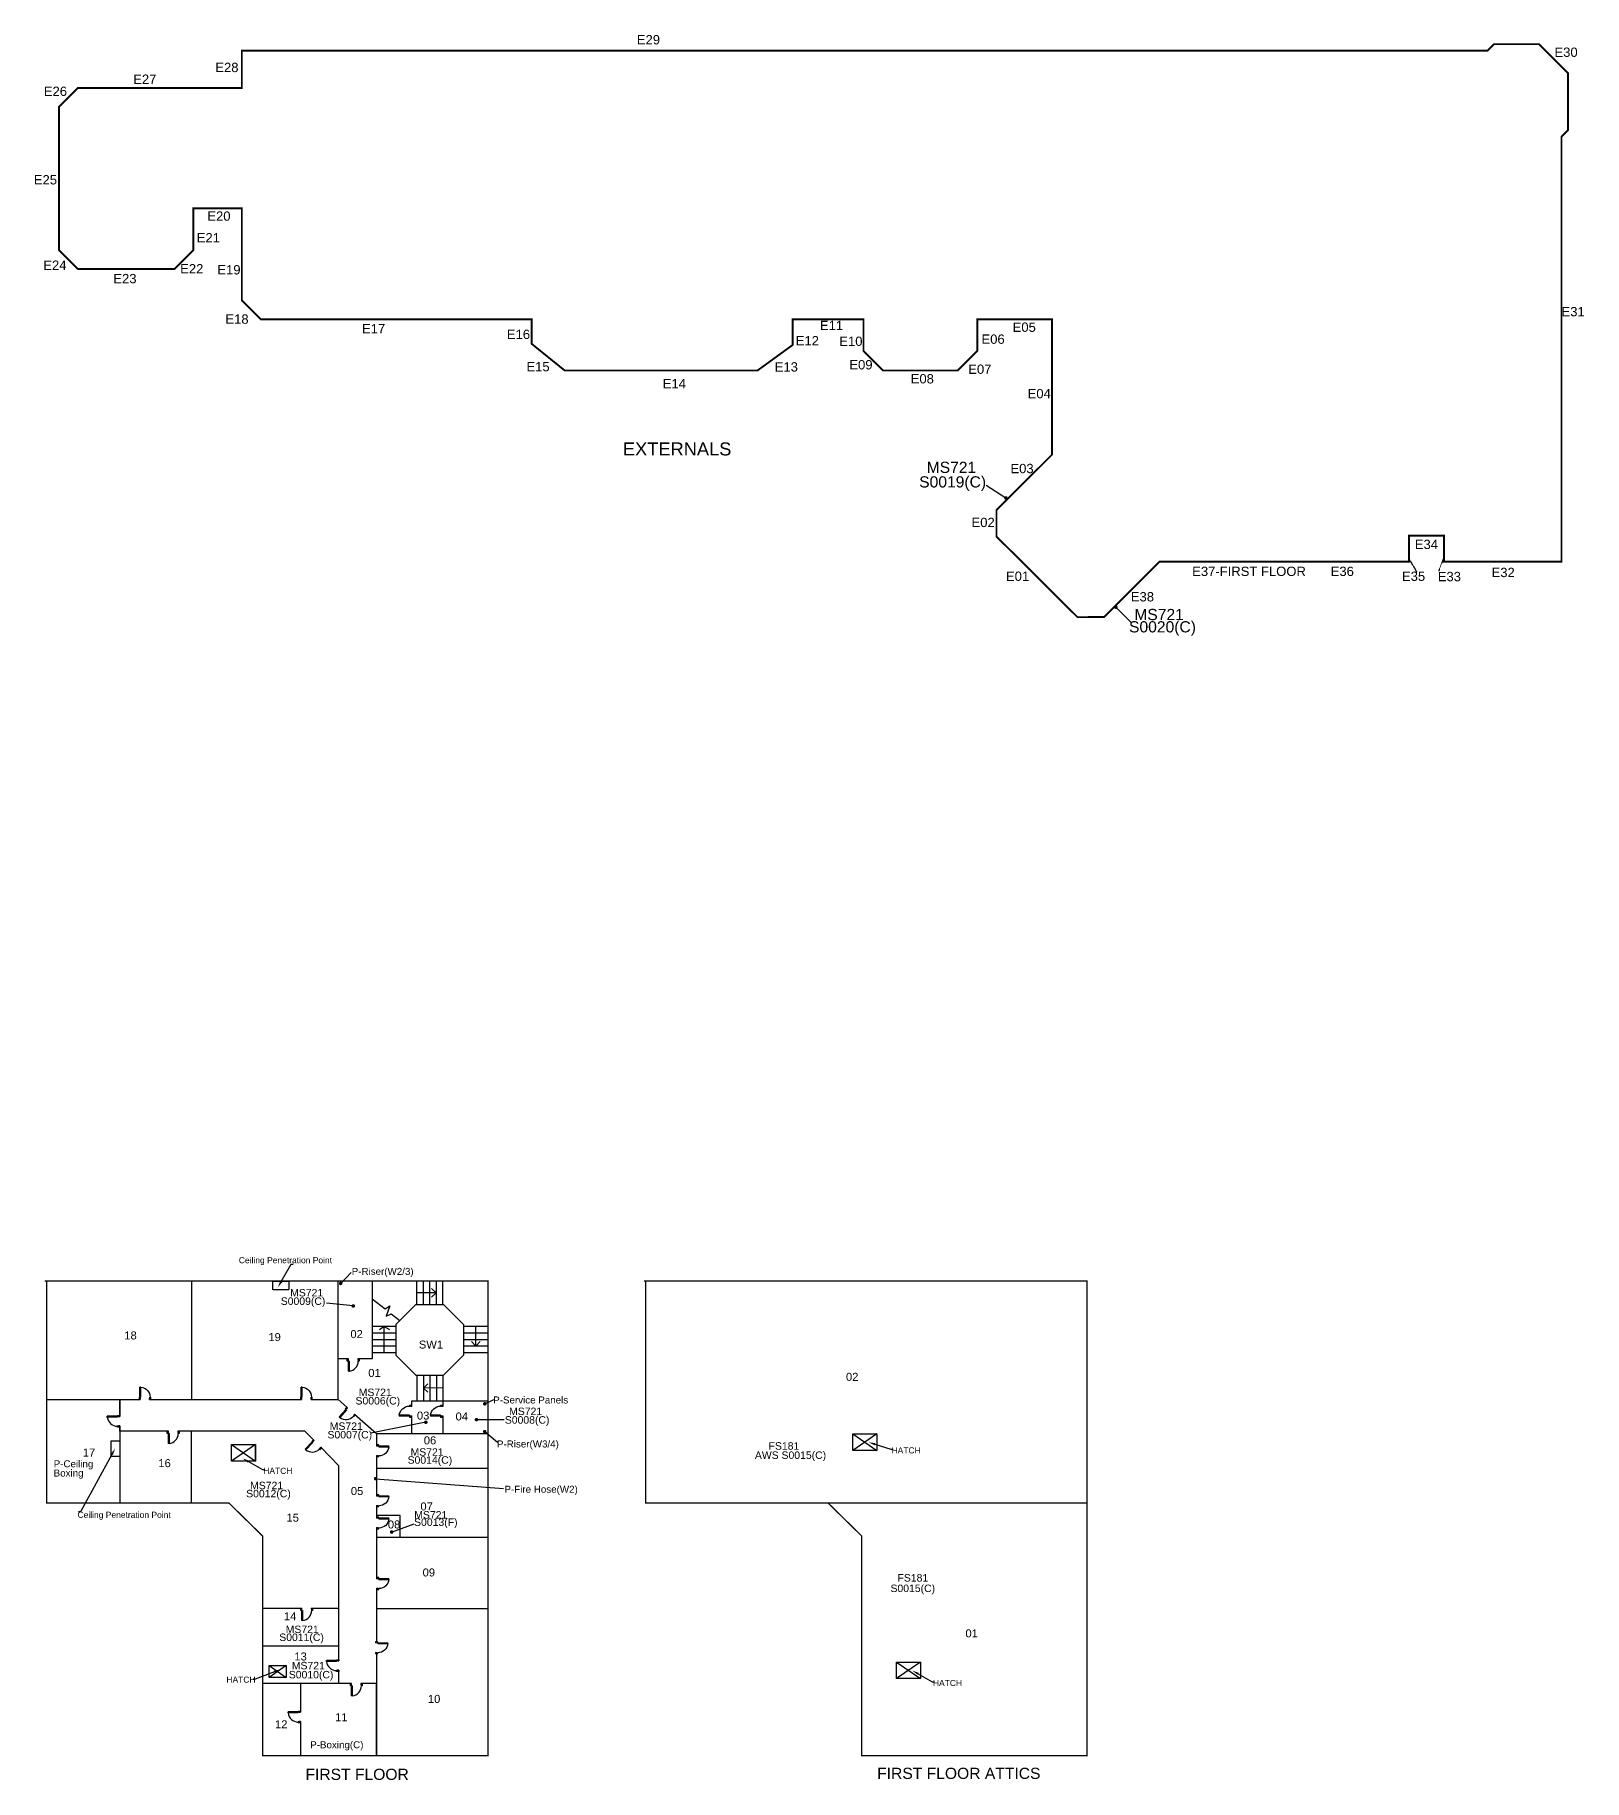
# Model space of a CAD drawing. Extents: x -211487 to 129179, y -113885 to 115281.
# Drawn here: x -81606 to 1434, y 21705 to 115281 of the extents above; entities that cross this region are included whole.
import ezdxf
from ezdxf import colors
from ezdxf.entities.mleader import LeaderData, LeaderLine
from ezdxf.math import Vec2, Vec3

# ---------------------------------------------------------------- set-up
doc = ezdxf.new("R2010")
doc.units = 0
doc.linetypes.add('HIDDEN', pattern=[0.375, 0.25, -0.125])
for name, color, linetype in [('A315_DOORS', 151, 'CONTINUOUS'), ('BLD-STRUCT', 7, 'CONTINUOUS'), ('DOOR', 7, 'CONTINUOUS'), ('Items-Negative', 104, 'CONTINUOUS'), ('Items-Positive', 6, 'CONTINUOUS'), ('LINE_DRAWING', 7, 'CONTINUOUS'), ('ROOMS', 5, 'CONTINUOUS')]:
    doc.layers.add(name, color=color, linetype=linetype)
doc.styles.add('BOX-TEXT', font='arial.ttf')
doc.styles.get("Standard").update_dxf_attribs({"font": 'arial.ttf'})

# ---------------------------------------------------------------- blocks, each defined once
blk = doc.blocks.new('A315DOORS')
at = {"layer": 'A315_DOORS'}
for p, q in [((-5, 0), (0, 0)), ((-5, -3.8), (-5, 0)), ((0, 0), (0, -2.5)), ((-5, -1.8), (-26.4, -1.8)), ((-26.4, -3.8), (-26.4, -1.8)), ((-5, -3.8), (-26.4, -3.8)), ((-5, -1.8), (-2.8, -1.8)), ((-2.8, -23.2), (-5, -23.2)), ((-5, -25), (-5, -23.2)), ((0, -25), (-5, -25)), ((-2.8, -2.5), (-2.8, -1.8)), ((-2.8, -2.5), (0, -2.5)), ((0, -22.5), (-2.8, -22.5)), ((-2.8, -23.2), (-2.8, -22.5)), ((0, -22.5), (0, -25))]:
    blk.add_line(p, q, dxfattribs=at)
at = {"layer": 'A315_DOORS', "color": 7, "ltscale": 2}
blk.add_arc((-5, -1.8), 21.5, 185.3376, 270, dxfattribs=at)

msp = doc.modelspace()

# ---------------------------------------------------------------- linework, layer by layer
at = {"layer": 'BLD-STRUCT'}
for p, q in [((-61179, 47210), (-62252, 46137)), ((-61179, 47210), (-59700, 47210)), ((-59700, 47210), (-58627, 46137)), ((-62252, 46137), (-62252, 44486)), ((-58627, 46137), (-58627, 44486)), ((-61179, 43414), (-62252, 44486)), ((-59700, 43414), (-58627, 44486)), ((-61179, 43414), (-59700, 43414))]:
    msp.add_line(p, q, dxfattribs=at)
at = {"layer": 'DOOR'}
for p, q in [((-61135, 47210), (-61135, 48458)), ((-60085, 47834), (-61135, 47834)), ((-60785, 47210), (-60785, 48458)), ((-60435, 47210), (-60435, 48458)), ((-60098, 47835), (-60345, 48061)), ((-60098, 47834), (-60345, 47608)), ((-60085, 47210), (-60085, 48458)), ((-59735, 47210), (-59735, 48458)), ((-63529, 47509), (-62838, 46969)), ((-62838, 46969), (-62585, 47141)), ((-62585, 47141), (-62780, 46584)), ((-62252, 46018), (-63529, 46018)), ((-62890, 44618), (-62890, 46018)), ((-62780, 46584), (-62511, 46713)), ((-62511, 46713), (-62042, 46347)), ((-57319, 46018), (-58627, 46018)), ((-57972, 44968), (-57972, 46018)), ((-62252, 45668), (-63529, 45668)), ((-62252, 45318), (-63529, 45318)), ((-62252, 44968), (-63529, 44968)), ((-57319, 45668), (-58627, 45668)), ((-57319, 45318), (-58627, 45318)), ((-57319, 44968), (-58627, 44968)), ((-57973, 44968), (-58199, 45215)), ((-57972, 44968), (-57746, 45215)), ((-62252, 44618), (-63529, 44618)), ((-57319, 44618), (-58627, 44618)), ((-61135, 43414), (-61135, 42044)), ((-60785, 43414), (-60785, 42044)), ((-60435, 43414), (-60435, 42044)), ((-60085, 43414), (-60085, 42044)), ((-59735, 43414), (-59735, 42044)), ((-60785, 42728), (-60539, 42954)), ((-59735, 42729), (-60785, 42727)), ((-60785, 42727), (-60539, 42501))]:
    msp.add_line(p, q, dxfattribs=at)
at = {"layer": 'Items-Negative', "color": 106, "ltscale": 0.5}
for p, q in [((-29557, 90449), (-30610, 91118)), ((-23667, 84600), (-22819, 83763))]:
    msp.add_line(p, q, dxfattribs=at)
at = {"layer": 'Items-Negative', "ltscale": 0.5}
for p, q in [((-64542, 47128), (-65981, 47277)), ((-60651, 40891), (-63593, 40312)), ((-57936, 41032), (-56446, 41043)), ((-62485, 35004), (-61281, 35447))]:
    msp.add_line(p, q, dxfattribs=at)
at = {"layer": 'Items-Negative', "color": 106, "ltscale": 0.5, "const_width": 95.3}
for points in [[(-29605, 90449, 1), (-29510, 90449, 1)], [(-23715, 84600, 1), (-23620, 84600, 1)]]:
    msp.add_lwpolyline(points, format="xyb", close=True, dxfattribs=at)
at = {"layer": 'Items-Negative', "ltscale": 0.5, "const_width": 95.3}
for points in [[(-64590, 47128, 1), (-64495, 47128, 1)], [(-60699, 40891, 1), (-60604, 40891, 1)], [(-57983, 41032, 1), (-57888, 41032, 1)], [(-62533, 35004, 1), (-62438, 35004, 1)]]:
    msp.add_lwpolyline(points, format="xyb", close=True, dxfattribs=at)
at = {"layer": 'Items-Positive', "color": 40, "ltscale": 0.5}
for p, q in [((-65215, 48336), (-64650, 48927)), ((-57492, 41882), (-57001, 42107)), ((-57495, 40390), (-56816, 39818)), ((-63341, 37867), (-56486, 37332))]:
    msp.add_line(p, q, dxfattribs=at)
at = {"layer": 'Items-Positive', "color": 40, "ltscale": 0.5, "const_width": 95.3}
for points in [[(-65263, 48336, 1), (-65168, 48336, 1)], [(-57539, 41882, 1), (-57444, 41882, 1)], [(-57543, 40390, 1), (-57448, 40390, 1)], [(-63389, 37867, 1), (-63293, 37867, 1)]]:
    msp.add_lwpolyline(points, format="xyb", close=True, dxfattribs=at)
at = {"layer": 'LINE_DRAWING', "linetype": 'HIDDEN'}
for p, q in [((-7951, 87179), (-7536, 86482)), ((-6075, 87285), (-6365, 86521)), ((-39097, 36567), (-25204, 36567))]:
    msp.add_line(p, q, dxfattribs=at)
at = {"layer": 'LINE_DRAWING'}
for p, q in [((-73200, 42111), (-73200, 48458)), ((-65346, 42111), (-65346, 48458)), ((-63529, 48458), (-63529, 44297)), ((-62890, 46018), (-63141, 45846)), ((-62890, 46018), (-62603, 45857)), ((-64799, 44297), (-65346, 44297)), ((-63529, 44297), (-64295, 44297)), ((-80977, 42111), (-75959, 42111)), ((-77059, 42111), (-77059, 41200)), ((-77059, 41200), (-77059, 42111)), ((-75455, 42111), (-67311, 42111)), ((-66807, 42111), (-65346, 42111)), ((-65346, 42111), (-64892, 41709)), ((-64467, 41333), (-63293, 40295)), ((-61409, 42044), (-57319, 42044)), ((-61409, 41736), (-61409, 42044)), ((-61409, 40295), (-61409, 41232)), ((-59735, 42044), (-59735, 41736)), ((-59735, 41232), (-59735, 40295)), ((-77059, 40415), (-77059, 40696)), ((-77059, 40696), (-77059, 36567)), ((-74449, 40415), (-77059, 40415)), ((-67130, 40415), (-73945, 40415)), ((-73222, 40415), (-73222, 36567)), ((-66637, 39910), (-67130, 40415)), ((-63293, 40295), (-57319, 40295)), ((-63293, 40295), (-63293, 39614)), ((-37760, 40268), (-36479, 39381)), ((-36479, 40268), (-37760, 39381)), ((-71071, 39693), (-69789, 38806)), ((-69789, 39693), (-71071, 38806)), ((-69789, 38806), (-69789, 39693)), ((-65313, 38557), (-66284, 39550)), ((-65313, 28099), (-65313, 38557)), ((-63293, 39110), (-63293, 36937)), ((-63293, 38431), (-57319, 38431)), ((-63293, 36433), (-63293, 35745)), ((-63293, 35241), (-63293, 32497)), ((-63293, 34732), (-57319, 34732)), ((-63293, 31993), (-63293, 29056)), ((-69400, 30932), (-67294, 30932)), ((-66790, 30932), (-65313, 30932)), ((-63293, 30898), (-57319, 30898)), ((-69400, 28902), (-65313, 28902)), ((-63293, 28552), (-63293, 23014)), ((-69051, 27844), (-68136, 27211)), ((-68136, 27844), (-69051, 27211)), ((-65313, 26887), (-65313, 27595)), ((-35414, 28032), (-34132, 27146)), ((-34132, 28032), (-35414, 27146)), ((-64633, 26887), (-69400, 26887)), ((-67366, 26887), (-67366, 25344)), ((-63293, 26887), (-64129, 26887)), ((-63293, 23014), (-63293, 26887)), ((-67366, 24840), (-67366, 23014))]:
    msp.add_line(p, q, dxfattribs=at)
at = {"layer": 'LINE_DRAWING', "const_width": 100}
msp.add_lwpolyline([(-79306, 112432), (-70511, 112432), (-70511, 114432), (-3741, 114433), (-3391, 114783), (-980, 114783), (575, 113228), (575, 110183), (225, 109833), (225, 87383), (225, 87033), (-6075, 87033), (-6075, 88433), (-7951, 88433), (-7951, 87033), (-21330, 87033), (-24298, 84065), (-25723, 84063), (-30061, 88381), (-30063, 89799), (-29500, 90362), (-27091, 92770), (-27091, 100033), (-31091, 100033), (-31091, 98338), (-32146, 97283), (-36136, 97283), (-37191, 98338), (-37191, 100033), (-40991, 100033), (-40991, 98655), (-42877, 97283), (-53205, 97283), (-54975, 98714), (-54975, 100032), (-69506, 100032), (-70511, 101037), (-70511, 105982), (-73111, 105982), (-73111, 103737), (-74116, 102732), (-79306, 102732), (-80311, 103737), (-80311, 111427)], close=True, dxfattribs=at)
at = {"layer": 'LINE_DRAWING', "const_width": 70}
for points in [[(-81078, 48458), (-57319, 48458), (-57319, 23014), (-69400, 23014), (-69400, 34790), (-71212, 36567), (-80977, 36567), (-80977, 48458)], [(-48963, 48458), (-25204, 48458), (-25204, 23014), (-37285, 23014), (-37285, 34790), (-39097, 36567), (-48862, 36567), (-48862, 48458)]]:
    msp.add_lwpolyline(points, dxfattribs=at)
at = {"layer": 'LINE_DRAWING', "linetype": 'HIDDEN'}
for points in [[(-68849, 48458), (-68004, 48458), (-68004, 47993), (-68849, 47993)], [(-77059, 39899), (-77059, 39054), (-77523, 39054), (-77523, 39899)]]:
    msp.add_lwpolyline(points, close=True, dxfattribs=at)
at = {"layer": 'LINE_DRAWING'}
for points in [[(-37760, 40268), (-36479, 40268), (-36479, 39381), (-37760, 39381)], [(-71071, 39693), (-69789, 39693), (-69789, 38806), (-71071, 38806)], [(-69051, 27844), (-68136, 27844), (-68136, 27211), (-69051, 27211)], [(-35414, 28032), (-34132, 28032), (-34132, 27146), (-35414, 27146)]]:
    msp.add_lwpolyline(points, close=True, dxfattribs=at)
msp.add_lwpolyline([(-63293, 35241), (-63293, 34732), (-62025, 34732), (-62025, 35885), (-63293, 35885), (-63293, 35745)], dxfattribs=at)

# ---------------------------------------------------------------- block references
at = {"layer": 'A315_DOORS', "yscale": 25.2, "zscale": 25.2}
for p, xscale, rotation in [((-64862, 44297), 25.2, 90), ((-76022, 42111), -25.2, 90), ((-67374, 42111), -25.2, 90), ((-64892, 41709), 25.2, 48.48261774606868), ((-61409, 41169), -25.2, 180), ((-59735, 41169), -25.2, 180), ((-74512, 40415), 25.2, 90), ((-66681, 39955), 25.2, 44.35759114524569), ((-67357, 30932), 25.2, 90), ((-64696, 26887), 25.2, 90)]:
    msp.add_blockref('A315DOORS', p, dxfattribs=dict(at, xscale=xscale, rotation=rotation))
for p, xscale in [((-77059, 41263), 25.2), ((-63293, 39677), -25.2), ((-63293, 37000), -25.2), ((-63293, 35808), -25.2), ((-63293, 32560), -25.2), ((-63356, 29119), -25.2), ((-65313, 28162), 25.2), ((-67366, 25407), 25.2)]:
    msp.add_blockref('A315DOORS', p, dxfattribs=dict(at, xscale=xscale))

# ---------------------------------------------------------------- texts
at = {"layer": 'Items-Negative', "ltscale": 0.5, "style": 'BOX-TEXT'}
for s, height, p in [('MS721', 600, (-33806, 91794)), ('S0019(C)', 600, (-34207, 91014)), ('MS721', 600, (-22676, 83903)), ('S0020(C)', 600, (-22958, 83243)), ('MS721', 400, (-67924, 47638)), ('S0009(C)', 400, (-68428, 47185)), ('S0006(C)', 400, (-64421, 41844)), ('MS721', 400, (-64249, 42296)), ('S0008(C)', 400, (-56418, 40818)), ('MS721', 400, (-56189, 41278)), ('S0007(C)', 400, (-65922, 40024)), ('MS721', 400, (-65802, 40481)), ('MS721', 400, (-61470, 39097)), ('AWS S0015(C)', 400, (-43013, 38927)), ('FS181', 400, (-42279, 39422)), ('S0014(C)', 400, (-61629, 38669)), ('MS721', 400, (-70072, 37301)), ('S0012(C)', 400, (-70283, 36868)), ('S0013(F)', 400, (-61281, 35334)), ('MS721', 400, (-61272, 35727)), ('FS181', 400, (-35369, 32349)), (' S0015(C)', 400, (-35901, 31788)), ('MS721', 400, (-68164, 29587)), ('S0011(C)', 400, (-68508, 29164)), ('S0010(C)', 400, (-67997, 27160)), ('MS721', 400, (-67834, 27644))]:
    msp.add_text(s, height=height, dxfattribs=at).set_placement(p)
at = {"layer": 'Items-Positive', "color": 40, "ltscale": 0.5, "style": 'BOX-TEXT'}
for s, p in [('P-Riser(W2/3)', (-64624, 48794)), ('P-Service Panels', (-57039, 41899)), ('P-Riser(W3/4)', (-56839, 39540)), ('Boxing', (-80602, 37982)), ('P-Ceiling', (-80599, 38476)), ('P-Fire Hose(W2)', (-56436, 37111)), ('P-Boxing(C)', (-66849, 23412))]:
    msp.add_text(s, height=375, dxfattribs=at).set_placement(p)
at = {"layer": 'LINE_DRAWING', "ltscale": 0.5, "style": 'BOX-TEXT'}
for s, height, p in [('E29', 500, (-49340, 114773)), ('E30', 500, (-153, 114102)), ('E28', 500, (-71937, 113286)), ('E26', 500, (-81128, 112008)), ('E27', 500, (-76336, 112654)), ('E25', 500, (-81663, 107262)), ('E20', 500, (-72363, 105315)), ('E21', 500, (-72933, 104155)), ('E24', 500, (-81155, 102682)), ('E22', 500, (-73820, 102491)), ('E19', 500, (-71826, 102437)), ('E23', 500, (-77402, 101964)), ('E18', 500, (-71394, 99792)), ('E31', 500, (225, 100191)), ('E17', 500, (-64072, 99279)), ('E16', 500, (-56308, 98976)), ('E11', 500, (-39526, 99451)), ('E06', 500, (-30866, 98717)), ('E05', 500, (-29197, 99359)), ('E12', 500, (-40824, 98631)), ('E10', 500, (-38489, 98604)), ('E15', 500, (-55259, 97242)), ('E13', 500, (-41949, 97229)), ('E09', 500, (-37949, 97344)), ('E07', 500, (-31576, 97106)), ('E14', 500, (-47954, 96330)), ('E08', 500, (-34661, 96592)), ('E04', 500, (-28393, 95797)), ('EXTERNALS', 700, (-50088, 92731)), ('E03', 500, (-29315, 91781)), ('E02', 500, (-31400, 88890)), ('E34', 500, (-7638, 87714)), ('E01', 500, (-29554, 86005)), ('E37-FIRST FLOOR', 500, (-19572, 86267)), ('E36', 500, (-12149, 86267)), ('E35', 500, (-8326, 86004)), ('E33', 500, (-6408, 85989)), ('E32', 500, (-3523, 86208)), ('E38', 500, (-22862, 84904)), ('Ceiling Penetration Point', 325, (-70675, 49419)), ('HATCH', 325, (-35688, 39224)), ('HATCH', 325, (-69366, 38126)), ('Ceiling Penetration Point', 325, (-79322, 35766)), ('HATCH', 325, (-71342, 26929)), ('HATCH', 325, (-33471, 26749)), ('FIRST FLOOR', 600, (-67105, 21714)), ('FIRST FLOOR ATTICS', 600, (-36460, 21767))]:
    msp.add_text(s, height=height, dxfattribs=at).set_placement(p)
at = {"layer": 'ROOMS', "ltscale": 0.5, "style": 'BOX-TEXT'}
for s, p in [('18', (-76814, 45334)), ('19', (-69092, 45244)), ('02', (-64695, 45405)), ('SW1', (-61025, 44843)), ('01', (-63736, 43321)), ('02', (-38131, 43113)), ('03', (-61129, 41035)), ('04', (-59058, 40989)), ('17', (-79039, 39055)), ('06', (-60762, 39706)), ('16', (-74989, 38485)), ('05', (-64672, 36991)), ('07', (-60943, 36165)), ('15', (-68121, 35562)), ('08', (-62689, 35197)), ('09', (-60824, 32624)), ('14', (-68258, 30274)), ('01', (-31727, 29358)), ('13', (-67699, 28118)), ('10', (-60542, 25844)), ('11', (-65515, 24861)), ('12', (-68737, 24484))]:
    msp.add_text(s, height=429, dxfattribs=at).set_placement(p)

# ---------------------------------------------------------------- leaders
at = {"layer": 'LINE_DRAWING', "linetype": 'HIDDEN'}
ml = msp.add_multileader_mtext('Standard', dxfattribs=at)
ml.set_content('')
ml.set_leader_properties()
ml.build(insert=Vec2(0, 0))
ml.multileader.update_dxf_attribs({"text_right_attachment_type": 6, "dogleg_length": 15, "arrow_head_size": 375, "scale": 15})
ctx = ml.context
ctx.base_point, ctx.scale, ctx.char_height, ctx.arrow_head_size, ctx.landing_gap_size, ctx.plane_origin = Vec3(-67766, 49369), 15, 30, 375, 15, Vec3(-68434, 49875)
ctx.right_attachment = 6
notes = []
notes.append((ctx, [(0, (1, 1, 0), (-67878, 49369), (1, 0), 112, [(0, [(-68589, 48109)], 0, [])])]))
ctx.mtext, ml.multileader.dxf.content_type = None, 0
ml = msp.add_multileader_mtext('Standard', dxfattribs=at)
ml.set_content('')
ml.set_leader_properties()
ml.build(insert=Vec2(0, 0))
ml.multileader.update_dxf_attribs({"text_right_attachment_type": 6, "dogleg_length": 15, "arrow_head_size": 375, "scale": 15})
ctx = ml.context
ctx.base_point, ctx.scale, ctx.char_height, ctx.arrow_head_size, ctx.landing_gap_size, ctx.plane_origin = Vec3(-79268, 36083), 15, 30, 375, 15, Vec3(-80898, 36451)
ctx.right_attachment = 6
notes.append((ctx, [(1, (1, 1, 0), (-79155, 36083), (-1, 0), 112, [(0, [(-77302, 39495)], 0, [])])]))
ctx.mtext, ml.multileader.dxf.content_type = None, 0
ml = msp.add_multileader_mtext('Standard', dxfattribs=at)
ml.set_content('')
ml.set_leader_properties()
ml.build(insert=Vec2(0, 0))
ml.multileader.update_dxf_attribs({"text_right_attachment_type": 6, "dogleg_length": 15, "arrow_head_size": 375, "scale": 15})
ctx = ml.context
ctx.base_point, ctx.scale, ctx.char_height, ctx.arrow_head_size, ctx.landing_gap_size, ctx.plane_origin = Vec3(-35609, 39453), 15, 30, 375, 15, Vec3(-36805, 40061)
ctx.right_attachment = 6
notes.append((ctx, [(0, (1, 1, 0), (-35721, 39453), (1, 0), 112, [(0, [(-36935, 39822)], 0, [])])]))
ctx.mtext, ml.multileader.dxf.content_type = None, 0
ml = msp.add_multileader_mtext('Standard', dxfattribs=at)
ml.set_content('')
ml.set_leader_properties()
ml.build(insert=Vec2(0, 0))
ml.multileader.update_dxf_attribs({"text_right_attachment_type": 6, "dogleg_length": 15, "arrow_head_size": 375, "scale": 15})
ctx = ml.context
ctx.base_point, ctx.scale, ctx.char_height, ctx.arrow_head_size, ctx.landing_gap_size, ctx.plane_origin = Vec3(-69286, 38354), 15, 30, 375, 15, Vec3(-70483, 38963)
ctx.right_attachment = 6
notes.append((ctx, [(0, (1, 1, 0), (-69399, 38354), (1, 0), 112, [(0, [(-70483, 38963)], 0, [])])]))
ctx.mtext, ml.multileader.dxf.content_type = None, 0
ml = msp.add_multileader_mtext('Standard', dxfattribs=at)
ml.set_content('')
ml.set_leader_properties()
ml.build(insert=Vec2(0, 0))
ml.multileader.update_dxf_attribs({"text_right_attachment_type": 6, "dogleg_length": 15, "arrow_head_size": 375, "scale": 15})
ctx = ml.context
ctx.base_point, ctx.scale, ctx.char_height, ctx.arrow_head_size, ctx.landing_gap_size, ctx.plane_origin = Vec3(-69915, 27114), 15, 30, 375, 15, Vec3(-68268, 27425)
ctx.right_attachment = 6
notes.append((ctx, [(1, (1, 1, 0), (-69803, 27114), (-1, 0), 112, [(0, [(-68421, 27647)], 0, [])])]))
ctx.mtext, ml.multileader.dxf.content_type = None, 0
ml = msp.add_multileader_mtext('Standard', dxfattribs=at)
ml.set_content('')
ml.set_leader_properties()
ml.build(insert=Vec2(0, 0))
ml.multileader.update_dxf_attribs({"text_right_attachment_type": 6, "dogleg_length": 15, "arrow_head_size": 375, "scale": 15})
ctx = ml.context
ctx.base_point, ctx.scale, ctx.char_height, ctx.arrow_head_size, ctx.landing_gap_size, ctx.plane_origin = Vec3(-33392, 26978), 15, 30, 375, 15, Vec3(-34588, 27586)
ctx.right_attachment = 6
notes.append((ctx, [(0, (1, 1, 0), (-33504, 26978), (1, 0), 112, [(0, [(-34588, 27586)], 0, [])])]))
ctx.mtext, ml.multileader.dxf.content_type = None, 0
for ctx, leaders in notes:
    for number, flags, end, landing, length, lines in leaders:
        leader = LeaderData()
        leader.index, (leader.has_last_leader_line, leader.has_dogleg_vector, leader.attachment_direction) = number, flags
        leader.last_leader_point, leader.dogleg_vector, leader.dogleg_length = Vec3(end), Vec3(landing), length
        for number, points, colour, breaks in lines:
            line = LeaderLine()
            line.index, line.vertices, line.color, line.breaks = number, Vec3.list(points), colors.encode_raw_color(colour), breaks
            leader.lines.append(line)
        ctx.leaders.append(leader)

doc.saveas('drawing.dxf')
